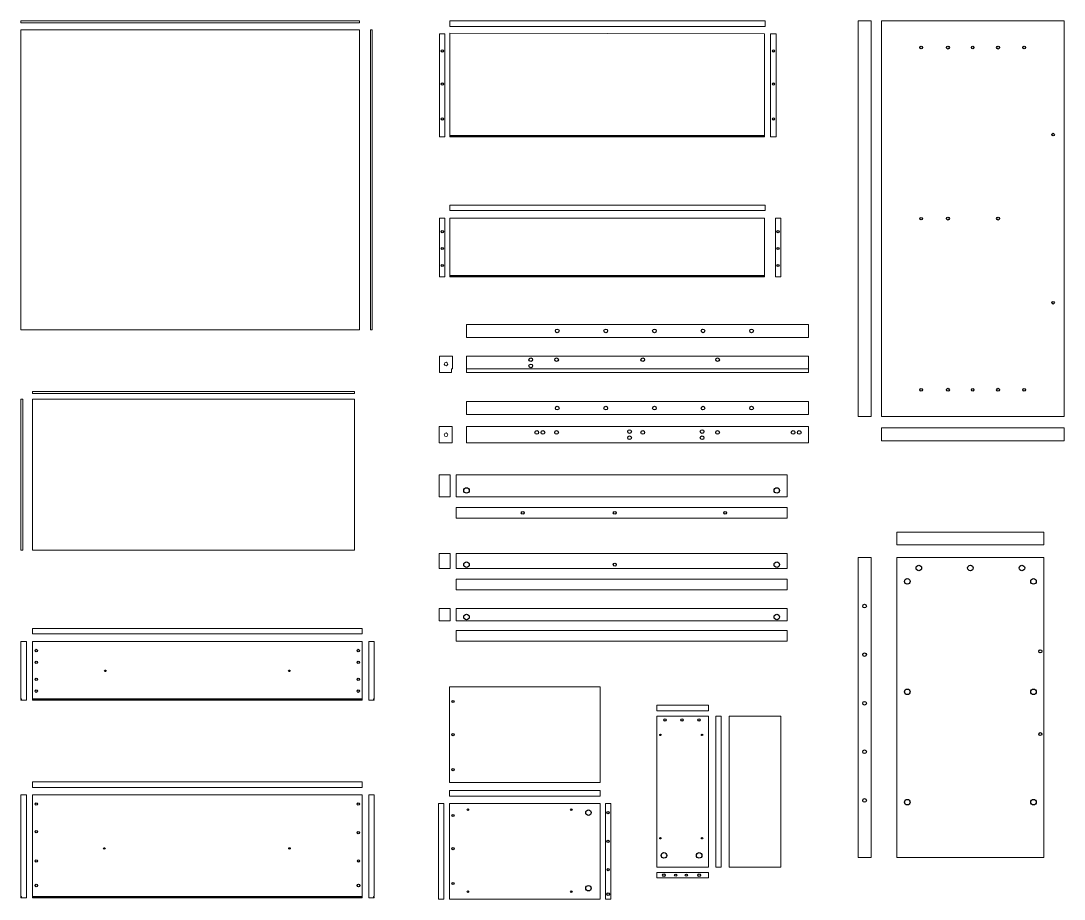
# Model space of a CAD drawing. Header units: centimetres. Extents: x -50281 to 6780, y -2639 to 7911.
# Drawn here: x 3945 to 6780, y 2686 to 5072 of the extents above; entities that cross this region are included whole.
import ezdxf

# ---------------------------------------------------------------- set-up
doc = ezdxf.new("R2010")
doc.units = ezdxf.units.CM
doc.layers.add('A-ELEV-MBE', color=7, linetype='Continuous', lineweight=18)
doc.layers.add('particolari', color=6, linetype='Continuous')

msp = doc.modelspace()

# ---------------------------------------------------------------- linework, layer by layer
at = {"layer": 'A-ELEV-MBE'}
for p, q in [((4865.2, 5072.3), (3945.2, 5072.3)), ((3945.2, 5072.3), (3945.2, 5067.3)), ((3945.2, 5067.3), (4865.2, 5067.3)), ((4865.2, 5067.3), (4865.2, 5072.3)), ((4894.9, 5047.9), (4894.9, 4232.9)), ((4899.9, 5047.9), (4894.9, 5047.9)), ((4899.9, 4232.9), (4899.9, 5047.9)), ((5967.4, 5072.3), (5111.1, 5072.3)), ((5111.1, 5072.3), (5111.1, 5057.3)), ((5111.1, 5057.3), (5967.4, 5057.3)), ((5967.4, 5057.3), (5967.4, 5072.3)), ((6255.4, 5072.3), (6220.4, 5072.3)), ((6220.4, 5072.3), (6220.4, 3997.3)), ((6255.4, 3997.3), (6255.4, 5072.3)), ((6284, 3997.3), (6284, 5072.3)), ((6284, 5072.3), (6780, 5072.3)), ((6780, 5072.3), (6780, 3997.3)), ((5082.7, 5037.1), (5082.7, 4757.1)), ((5082.7, 5037.1), (5097.7, 5037.1)), ((5097.7, 4757.1), (5097.7, 5037.1)), ((5111.1, 4757.1), (5111.1, 5038.5)), ((5111.1, 5038.5), (5966.1, 5037.1)), ((5966.1, 5037.1), (5966.1, 4757.1)), ((5982.2, 5037.1), (5982.2, 4757.1)), ((5982.2, 5037.1), (5997.2, 5037.1)), ((5997.2, 4757.1), (5997.2, 5037.1)), ((5082.7, 4757.1), (5097.7, 4757.1)), ((5966.1, 4757.1), (5111.1, 4757.1)), ((5982.2, 4757.1), (5997.2, 4757.1)), ((5967.4, 4571.7), (5111.1, 4571.7)), ((5111.1, 4571.7), (5111.1, 4556.7)), ((5967.4, 4556.7), (5967.4, 4571.7)), ((5082.7, 4536.5), (5082.7, 4376.5)), ((5097.7, 4536.5), (5082.7, 4536.5)), ((5097.7, 4376.5), (5097.7, 4536.5)), ((5111.1, 4556.7), (5967.4, 4556.7)), ((5995.3, 4536.5), (5995.3, 4376.5)), ((6010.3, 4536.5), (5995.3, 4536.5)), ((6010.3, 4376.5), (6010.3, 4536.5)), ((5082.7, 4376.5), (5097.7, 4376.5)), ((5082.7, 4376.5), (5090.2, 4376.5)), ((5995.3, 4376.5), (6010.3, 4376.5)), ((5995.3, 4376.5), (6002.8, 4376.5)), ((4894.9, 4232.9), (4899.9, 4232.9)), ((6085.7, 4247.3), (5155.7, 4247.3)), ((5155.7, 4247.3), (5155.7, 4212.3)), ((6085.7, 4212.3), (6085.7, 4247.3)), ((5155.7, 4212.3), (6085.7, 4212.3)), ((5082.7, 4116.6), (5082.7, 4161.6)), ((5082.7, 4161.6), (5117.7, 4161.6)), ((5117.7, 4161.6), (5117.7, 4126.6)), ((5115.7, 4116.6), (5082.7, 4116.6)), ((5117.7, 4126.6), (5115.7, 4126.6)), ((5115.7, 4126.6), (5115.7, 4116.6)), ((5155.7, 4126.6), (6085.7, 4126.6)), ((5155.7, 4116.6), (5155.7, 4116.6)), ((5155.7, 4116.6), (5155.7, 4116.6)), ((5155.7, 4116.6), (5155.7, 4116.6)), ((5155.7, 4116.6), (5330.9, 4116.6)), ((3977, 4059.7), (3977, 4064.7)), ((3977, 4064.7), (4852, 4064.7)), ((4852, 4059.7), (3977, 4059.7)), ((4852, 4064.7), (4852, 4059.7)), ((3945.2, 3634.2), (3945.2, 4044.2)), ((3945.2, 4044.2), (3950.2, 4044.2)), ((3950.2, 4044.2), (3950.2, 3634.2)), ((6085.7, 4037.7), (5155.7, 4037.7)), ((5155.7, 4037.7), (5155.7, 4002.7)), ((6085.7, 4002.7), (6085.7, 4037.7)), ((5155.7, 4002.7), (6085.7, 4002.7)), ((6220.4, 3997.3), (6255.4, 3997.3)), ((6780, 3997.3), (6284, 3997.3)), ((5155.7, 3925.4), (5155.7, 3970.4)), ((5155.7, 3970.4), (6085.7, 3970.4)), ((6085.7, 3970.4), (6085.7, 3925.4)), ((6284, 3966), (6780, 3966)), ((6284, 3931), (6284, 3966)), ((6780, 3966), (6780, 3931)), ((6085.7, 3925.4), (5155.7, 3925.4)), ((6780, 3931), (6284, 3931)), ((5082.2, 3778.8), (5082.2, 3838.8)), ((5082.2, 3838.8), (5111.4, 3838.8)), ((5111.4, 3838.8), (5111.4, 3778.8)), ((5111.4, 3778.8), (5082.2, 3778.8)), ((5127.7, 3749.9), (6027.7, 3749.9)), ((5127.7, 3720.8), (5127.7, 3749.9)), ((6027.7, 3749.9), (6027.7, 3720.8)), ((6027.7, 3720.8), (5127.7, 3720.8)), ((6725.3, 3683.2), (6325.3, 3683.2)), ((6325.3, 3683.2), (6325.3, 3648.2)), ((6725.3, 3648.2), (6725.3, 3683.2)), ((3950.2, 3634.2), (3945.2, 3634.2)), ((6325.3, 3648.2), (6725.3, 3648.2)), ((5082.2, 3584.6), (5082.2, 3624.6)), ((5082.2, 3624.6), (5111.4, 3624.6)), ((5111.4, 3624.6), (5111.4, 3584.6)), ((6220.4, 2799.1), (6220.4, 3614.1)), ((6220.4, 3614.1), (6255.4, 3614.1)), ((6255.4, 3614.1), (6255.4, 2799.1)), ((6325.3, 2799.1), (6325.3, 3614.1)), ((6325.3, 3614.1), (6725.3, 3614.1)), ((6725.3, 3614.1), (6725.3, 2799.1)), ((5111.4, 3584.6), (5082.2, 3584.6)), ((5127.7, 3554.9), (6027.7, 3554.9)), ((5127.7, 3525.8), (5127.7, 3554.9)), ((6027.7, 3554.9), (6027.7, 3525.8)), ((6027.7, 3525.8), (5127.7, 3525.8)), ((5082.2, 3442.3), (5082.2, 3475.3)), ((5082.2, 3475.3), (5111.4, 3475.3)), ((5111.4, 3475.3), (5111.4, 3442.3)), ((5111.4, 3442.3), (5082.2, 3442.3)), ((4872.2, 3421.3), (3977.2, 3421.3)), ((3977.2, 3421.3), (3977.2, 3406.3)), ((3977.2, 3406.3), (4872.2, 3406.3)), ((4872.2, 3406.3), (4872.2, 3421.3)), ((5127.7, 3416), (6027.7, 3416)), ((5127.7, 3386.8), (5127.7, 3416)), ((6027.7, 3416), (6027.7, 3386.8)), ((3945.2, 3230.1), (3945.2, 3386.1)), ((3945.2, 3386.1), (3960.2, 3386.1)), ((3960.2, 3386.1), (3960.2, 3226.1)), ((3960.2, 3386.1), (3960.2, 3226.1)), ((4905.5, 3386.1), (4890.5, 3386.1)), ((4890.5, 3386.1), (4890.5, 3226.1)), ((4905.5, 3230.1), (4905.5, 3386.1)), ((6027.7, 3386.8), (5127.7, 3386.8)), ((5519.5, 3262.3), (5109.5, 3262.3)), ((5109.5, 3262.3), (5109.5, 3002.3)), ((5519.5, 3002.3), (5519.5, 3262.3)), ((3947.2, 3230.1), (3945.2, 3230.1)), ((3945.2, 3226.1), (3945.2, 3228.1)), ((3945.2, 3228.1), (3947.2, 3228.1)), ((3960.2, 3226.1), (3945.2, 3226.1)), ((3947.2, 3228.1), (3947.2, 3230.1)), ((4890.5, 3226.1), (4905.5, 3226.1)), ((4903.5, 3228.1), (4903.5, 3230.1)), ((4903.5, 3230.1), (4905.5, 3230.1)), ((4905.5, 3228.1), (4903.5, 3228.1)), ((4905.5, 3226.1), (4905.5, 3228.1)), ((5673.3, 3197.4), (5673.3, 3212.4)), ((5673.3, 3212.4), (5813.3, 3212.4)), ((5813.3, 3212.4), (5813.3, 3197.4)), ((5813.3, 3197.4), (5673.3, 3197.4)), ((5673.3, 2772.5), (5673.3, 3182.5)), ((5813.3, 3182.5), (5673.3, 3182.5)), ((5813.3, 2772.5), (5813.3, 3182.5)), ((5833.5, 3182.5), (5833.5, 2772.5)), ((5848.5, 3182.5), (5833.5, 3182.5)), ((5848.5, 2772.5), (5848.5, 3182.5)), ((6009.8, 3182.5), (5869.8, 3182.5)), ((5869.8, 2772.5), (5869.8, 3182.5)), ((6009.8, 2772.5), (6009.8, 3182.5)), ((5109.5, 3162.3), (5109.5, 3002.3)), ((4872.2, 3004.4), (3977.2, 3004.4)), ((3977.2, 3004.4), (3977.2, 2989.4)), ((3977.2, 2989.4), (4872.2, 2989.4)), ((4872.2, 2989.4), (4872.2, 3004.4)), ((5519.5, 3002.3), (5109.5, 3002.3)), ((5519.5, 2980.9), (5109.5, 2980.9)), ((5109.5, 2980.9), (5109.5, 2965.9)), ((5519.5, 2965.9), (5519.5, 2980.9)), ((3945.2, 2691.2), (3945.2, 2969.2)), ((3945.2, 2969.2), (3960.2, 2969.2)), ((3960.2, 2969.2), (3960.2, 2809.2)), ((3960.2, 2969.2), (3960.2, 2689.2)), ((4905.5, 2969.2), (4890.5, 2969.2)), ((4890.5, 2689.2), (4890.5, 2969.2)), ((4905.5, 2693.2), (4905.5, 2969.2)), ((5109.5, 2965.9), (5519.5, 2965.9)), ((5079.6, 2685.7), (5079.6, 2945.7)), ((5079.6, 2945.7), (5094.6, 2945.7)), ((5094.6, 2945.7), (5094.6, 2685.7)), ((5519.5, 2945.7), (5109.5, 2945.7)), ((5109.5, 2945.7), (5109.5, 2685.7)), ((5519.5, 2924.2), (5519.5, 2945.7)), ((5519.5, 2685.7), (5519.5, 2924.2)), ((5533.6, 2685.7), (5533.6, 2945.7)), ((5533.6, 2945.7), (5548.6, 2945.7)), ((5548.6, 2945.7), (5548.6, 2685.7)), ((5519.5, 2789.7), (5519.5, 2787.7)), ((5519.5, 2785.7), (5519.5, 2787.7)), ((6255.4, 2799.1), (6220.4, 2799.1)), ((6725.3, 2799.1), (6325.3, 2799.1)), ((5673.3, 2772.5), (5813.3, 2772.5)), ((5813.3, 2758.4), (5673.3, 2758.4)), ((5673.3, 2758.4), (5673.3, 2743.4)), ((5813.3, 2743.4), (5813.3, 2758.4)), ((5833.5, 2772.5), (5848.5, 2772.5)), ((5869.8, 2772.5), (5871.8, 2772.5)), ((5873.8, 2772.5), (5871.8, 2772.5)), ((5873.8, 2772.5), (6008.3, 2772.5)), ((6008.3, 2772.5), (6009.8, 2772.5)), ((5673.3, 2743.4), (5813.3, 2743.4)), ((3947.2, 2693.2), (3945.2, 2693.2)), ((3947.2, 2691.2), (3947.2, 2693.2)), ((4903.5, 2691.2), (4903.5, 2693.2)), ((4903.5, 2693.2), (4905.5, 2693.2)), ((3945.2, 2689.2), (3945.2, 2691.2)), ((3945.2, 2691.2), (3947.2, 2691.2)), ((3960.2, 2689.2), (3945.2, 2689.2)), ((4890.5, 2689.2), (4905.5, 2689.2)), ((4905.5, 2691.2), (4903.5, 2691.2)), ((4905.5, 2689.2), (4905.5, 2691.2)), ((5094.6, 2685.7), (5079.6, 2685.7)), ((5109.5, 2685.7), (5519.5, 2685.7)), ((5548.6, 2685.7), (5533.6, 2685.7))]:
    msp.add_line(p, q, dxfattribs=at)
for points in [[(3945.2, 5047.9), (4865.2, 5047.9), (4865.2, 4232.9), (3945.2, 4232.9)], [(3977, 3634.2), (3977, 4044.2), (4852, 4044.2), (4852, 3634.2)]]:
    msp.add_lwpolyline(points, close=True, dxfattribs=at)
for points in [[(5111.1, 4759.1), (5111.1, 4761.1), (5966.1, 4761.1), (5966.1, 4759.1), (5111.1, 4759.1)], [(5111.1, 4376.5), (5111.1, 4536.5), (5966.1, 4536.5), (5966.1, 4376.5), (5111.1, 4376.5)], [(5111.1, 4378.5), (5111.1, 4380.5), (5966.1, 4380.5), (5966.1, 4378.5), (5111.1, 4378.5)], [(5155.7, 4116.6), (5155.7, 4161.6), (6085.7, 4161.6), (6085.7, 4116.6), (5155.7, 4116.6)], [(5117.2, 3925.4), (5117.2, 3970.4), (5082.2, 3970.4), (5082.2, 3925.4), (5117.2, 3925.4)], [(5127.7, 3778.8), (5127.7, 3838.8), (6027.7, 3838.8), (6027.7, 3778.8), (5127.7, 3778.8)], [(6027.7, 3624.6), (6027.7, 3584.6), (5127.7, 3584.6), (5127.7, 3624.6), (6027.7, 3624.6)], [(5127.7, 3442.3), (5127.7, 3475.3), (6027.7, 3475.3), (6027.7, 3442.3), (5127.7, 3442.3)], [(3977.2, 3386.1), (4872.2, 3386.1), (4872.2, 3226.1), (3977.2, 3226.1), (3977.2, 3386.1)], [(3977.2, 3230.1), (4872.2, 3230.1)], [(3977.2, 3228.1), (4872.2, 3228.1)], [(3977.2, 2969.2), (4872.2, 2969.2), (4872.2, 2689.2), (3977.2, 2689.2), (3977.2, 2969.2)], [(3977.2, 2693.2), (4872.2, 2693.2)], [(3977.2, 2691.2), (4872.2, 2691.2)]]:
    msp.add_lwpolyline(points, dxfattribs=at)
for centre in [(5100.5, 4139.8), (5100.5, 3947.6)]:
    msp.add_circle(centre, 5, dxfattribs=at)
at = {"layer": 'particolari'}
for centre, radius in [((5090.7, 4990.6), 3), ((5990.3, 4990.6), 3), ((6391.5, 4999.8), 3.5), ((6464.3, 4999.8), 4), ((6531.5, 4999.8), 3.5), ((6600.6, 4999.8), 4), ((6671.5, 4999.8), 3.5), ((5090.7, 4900.7), 3), ((5990.3, 4900.7), 3), ((5090.7, 4805.7), 3), ((5990.3, 4805.7), 3), ((6750, 4763.2), 3.5), ((6391.5, 4534.9), 3.5), ((6464.3, 4534.9), 4), ((6600.6, 4534.9), 4), ((5090.2, 4499.6), 3), ((6002.8, 4499.6), 3), ((5090.2, 4453.6), 3), ((6002.8, 4453.6), 3), ((5090.2, 4407.6), 3), ((6002.8, 4407.6), 3), ((6750, 4306.4), 3.5), ((5402.7, 4229.8), 5), ((5534.7, 4229.8), 5), ((5666.7, 4229.8), 5), ((5798.7, 4229.8), 5), ((5930.7, 4229.8), 5), ((5330.9, 4151.6), 5), ((5330.9, 4134.6), 5), ((5400.8, 4151.6), 5), ((5635, 4151.6), 5), ((5838.3, 4151.6), 5), ((6391.5, 4069.8), 3.5), ((6464.3, 4069.8), 4), ((6531.5, 4069.8), 3.5), ((6600.6, 4069.8), 4), ((6671.5, 4069.8), 3.5), ((5402.7, 4020.2), 5), ((5534.7, 4020.2), 5), ((5666.7, 4020.2), 5), ((5798.7, 4020.2), 5), ((5930.7, 4020.2), 5), ((5346.9, 3954), 5), ((5363.9, 3954), 5), ((5400.8, 3954), 5), ((5599.2, 3956.3), 5), ((5599.2, 3939.3), 5), ((5635, 3954), 5), ((5796.3, 3956.3), 5), ((5796.3, 3939.3), 5), ((5838.3, 3954), 5), ((6043.4, 3954), 5), ((6060.4, 3954), 5), ((5156.2, 3796.3), 7.5), ((5999.2, 3796.3), 7.5), ((5308.9, 3735.4), 4), ((5559, 3735.4), 4), ((5858.9, 3735.4), 4), ((5156.2, 3594.6), 7.5), ((5999.2, 3594.6), 7.5), ((5559, 3594.6), 4), ((6385.3, 3585.6), 7.5), ((6525.3, 3585.6), 7.5), ((6665.3, 3585.6), 7.5), ((6353.8, 3549.1), 7.5), ((6696.8, 3549.1), 7.5), ((6237.9, 3482.1), 5), ((5156.2, 3452.5), 7.5), ((5999.2, 3452.5), 7.5), ((3987.2, 3361.1), 3.5), ((4862.2, 3361.1), 3.5), ((6237.9, 3350.1), 5), ((6715.3, 3359.1), 4), ((3987.2, 3329.1), 3), ((4862.2, 3329.1), 3), ((4174.7, 3306.1), 2), ((4674.7, 3306.1), 2), ((3987.2, 3283.1), 3), ((4862.2, 3283.1), 3), ((3987.2, 3251.1), 3.5), ((4862.2, 3251.1), 3.5), ((6353.8, 3249.1), 7.5), ((6696.8, 3249.1), 7.5), ((5119.5, 3222.7), 3), ((6237.9, 3218.1), 5), ((5695.6, 3172.5), 3), ((5741.6, 3172.5), 3), ((5787.6, 3172.5), 3), ((5119.5, 3132.8), 3), ((5683.1, 3132), 2), ((5796.3, 3132), 2), ((6715.3, 3134.1), 4), ((6237.9, 3086.1), 5), ((5119.5, 3037.8), 3), ((6237.9, 2954.1), 5), ((6353.8, 2949.1), 7.5), ((6696.8, 2949.1), 7.5), ((3987.2, 2944.2), 3.5), ((4862.2, 2944.2), 3.5), ((5160, 2928.7), 2), ((5440.8, 2928.7), 2), ((5487.5, 2920.7), 7.5), ((5540.5, 2920.7), 3.5), ((5119.5, 2913.1), 3), ((3987.2, 2869.2), 3), ((4862.2, 2866.2), 3), ((5540.5, 2842.7), 3), ((5683.1, 2851.2), 2), ((5796.3, 2851.2), 2), ((4171.9, 2823.4), 2), ((4675.2, 2823.4), 2), ((5119.5, 2823.1), 3), ((5692.6, 2804.5), 7.5), ((5788.3, 2804.5), 7.5), ((3987.2, 2789.5), 3), ((4862.7, 2789.5), 3), ((5541.1, 2766), 3), ((5692.6, 2750.9), 3.5), ((5724.6, 2750.9), 3), ((5753.7, 2750.9), 3), ((5788.3, 2750.9), 3.5), ((3987.2, 2722.7), 3.5), ((4862.7, 2722.7), 3.5), ((5119.5, 2728.2), 3), ((5487.5, 2715.4), 7.5), ((5160, 2705.9), 2), ((5440.8, 2705.9), 2), ((5541.1, 2699.2), 3.5)]:
    msp.add_circle(centre, radius, dxfattribs=at)

doc.saveas('drawing.dxf')
